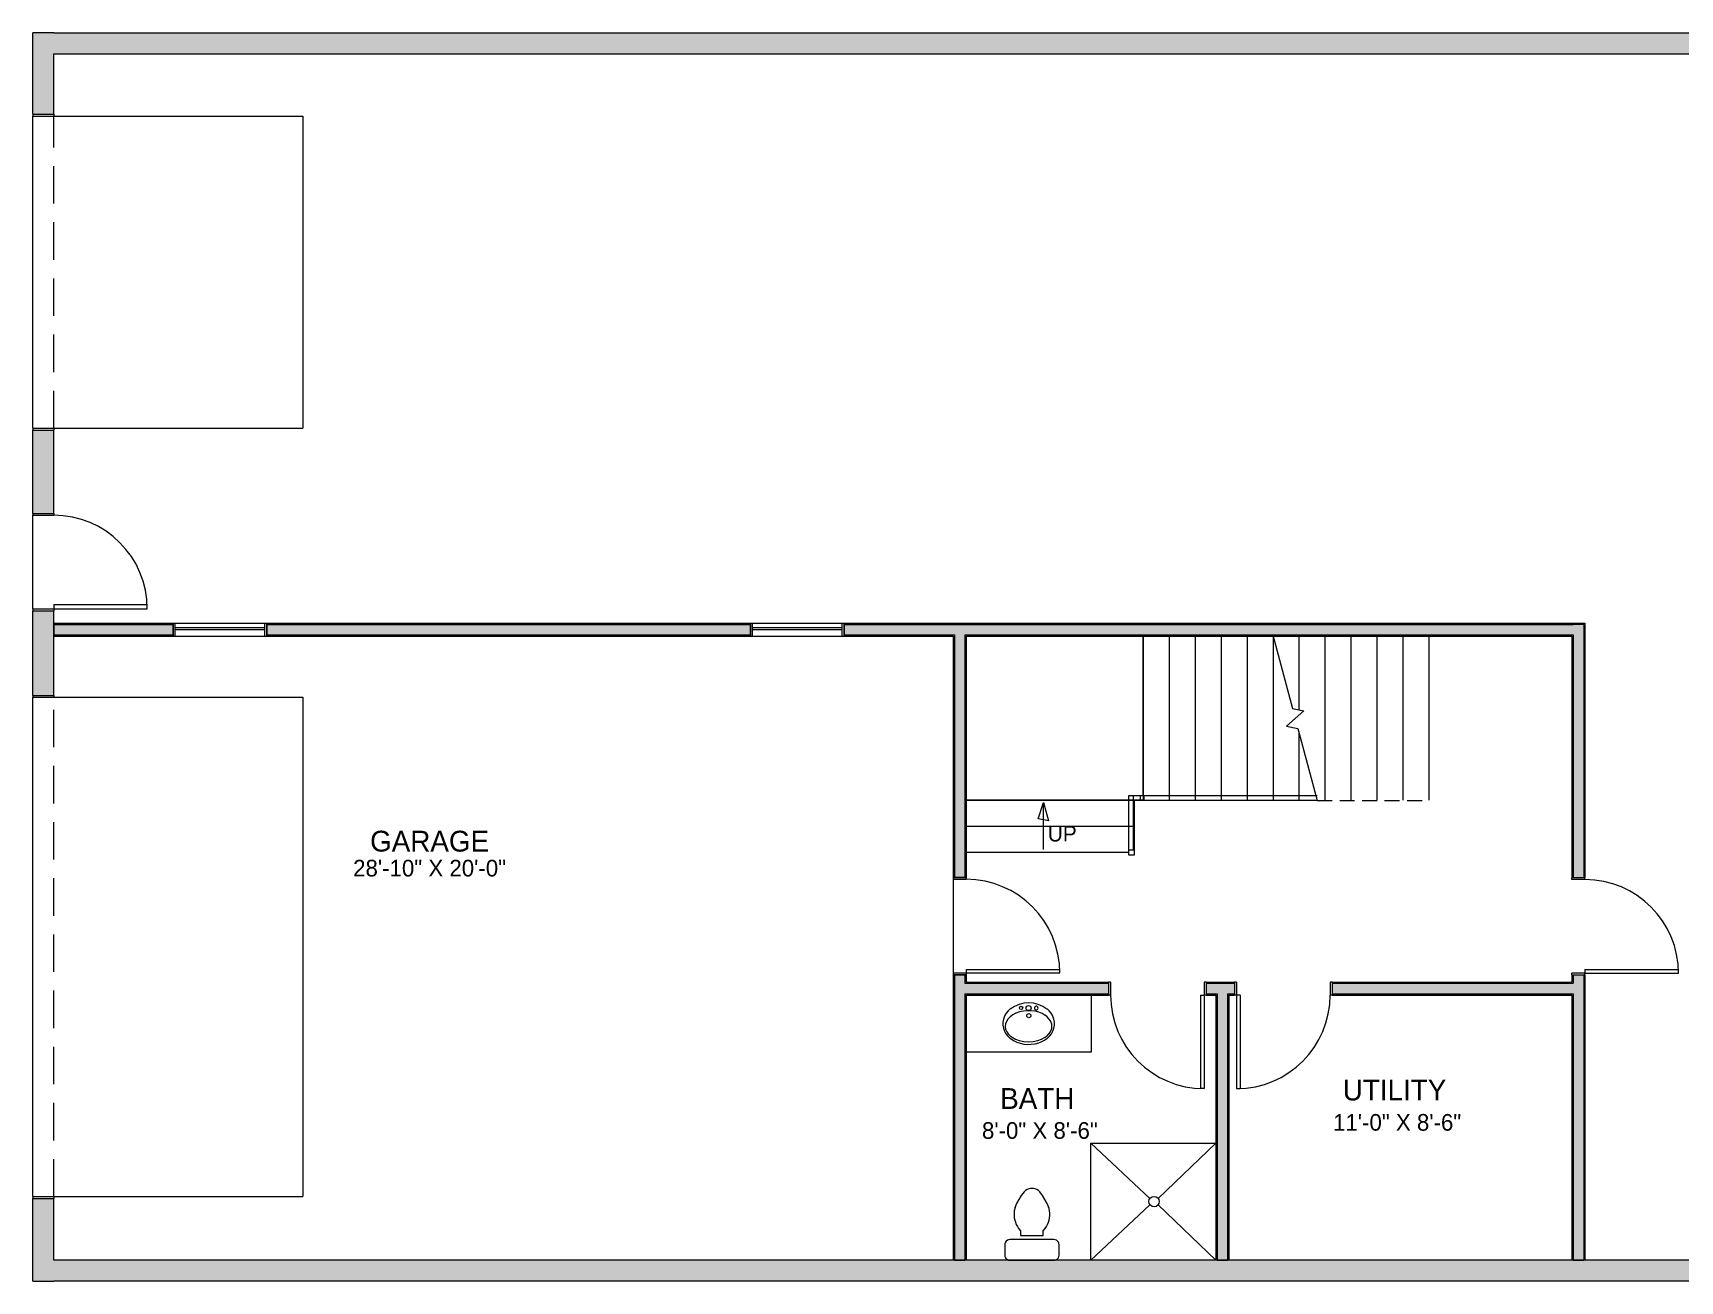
# Model space of a CAD drawing. Header units: inches. Extents: x 99 to 15695, y -7208 to 2559.
# Drawn here: x 10224 to 10858, y -4111 to -3631 of the extents above; entities that cross this region are included whole.
import ezdxf

# ---------------------------------------------------------------- set-up
doc = ezdxf.new("R2010")
doc.units = ezdxf.units.IN
doc.header["$LTSCALE"] = 96
doc.header["$MEASUREMENT"] = 0
doc.linetypes.add('Dash', pattern=[0.225, 0.15, -0.075])
for name, color, linetype, lineweight in [('Doors', 5, 'Continuous', 5), ('Room Labels', 7, 'Continuous', 18), ('Stair', 190, 'Continuous', 18), ('Stairs & Ramps', 7, 'Continuous', 13), ('Walls_  Normal', 6, 'Continuous', 13), ('Windows', 5, 'Continuous', 5)]:
    doc.layers.add(name, color=color, linetype=linetype, lineweight=lineweight)
for name, color, linetype, lineweight, true_color in [('Furniture', 7, 'Continuous', 5, 0x994d00), ('Hatch', 7, 'Continuous', 0, 0x919191), ('Stairs & Ramps_ Up_Down Arrows', 7, 'Continuous', 13, 0x000080)]:
    doc.layers.add(name, color=color, linetype=linetype, lineweight=lineweight, true_color=true_color)
doc.styles.get("Standard").update_dxf_attribs({"font": 'arial.ttf'})

# ---------------------------------------------------------------- blocks, each defined once
blk = doc.blocks.new('Sink')
at = {"layer": 'Furniture'}
for points in [[(-13.17, 6.37), (-13.92, 5.04), (-14.45, 3.6)], [(-11.15, 8.4), (-11.89, 7.81), (-12.59, 7.12), (-13.23, 6.37)], [(-2.29, 7.07), (-3.09, 7.92), (-4, 8.67), (-5.01, 9.25)], [(-14.51, 3.6), (-14.88, 1.84), (-14.99, 0.03), (-14.88, -1.79), (-14.51, -3.55)], [(-15.31, -3.92), (-14.88, -5.04), (-14.29, -6.05), (-13.6, -7.07)], [(-14.45, -3.55), (-13.92, -4.99), (-13.17, -6.32)], [(-13.23, -6.32), (-12.59, -7.07), (-11.89, -7.76), (-11.15, -8.35)], [(-11.09, -8.35), (-10.45, -8.67), (-9.71, -8.88), (-8.96, -8.93), (-8.21, -8.88), (-7.47, -8.67), (-6.83, -8.35), (-6.08, -7.76), (-5.39, -7.07), (-4.75, -6.32)], [(-5.01, -9.25), (-4, -8.67), (-3.09, -7.92), (-2.29, -7.07)]]:
    blk.add_lwpolyline(points, dxfattribs=at)
blk.add_lwpolyline([(-1.97, -2.27), (-2.29, -2.32), (-2.51, -2.53), (-2.67, -2.8), (-2.67, -3.12), (-2.51, -3.39), (-2.29, -3.6), (-1.97, -3.65), (-1.65, -3.6), (-1.44, -3.39), (-1.28, -3.12), (-1.28, -2.8), (-1.44, -2.53), (-1.65, -2.32)], close=True, dxfattribs=at)
for centre, radius in [((-4.91, -0.08), 0.798), ((-1.98, 0.02), 0.969), ((-1.91, 2.91), 0.637)]:
    blk.add_circle(centre, radius, dxfattribs=at)
for centre, radius, start, end in [((-4.36, 0.03), 11.61, 142.67613, 199.5796), ((-8.03, 2.92), 6.99, 64.96534, 143.60901), ((-11.81, 0), 11.81, 323.25944, 36.74056), ((-8.03, -2.96), 6.96, 216.19077, 295.23489)]:
    blk.add_arc(centre, radius, start, end, dxfattribs=at)
blk.add_ellipse((-8.86, 0.17), major_axis=(-0.18, 8.84), ratio=0.664092, start_param=3.873962, end_param=6.643025, dxfattribs=at)
blk = doc.blocks.new('Toilet')
at = {"layer": 'Furniture'}
for points in [[(-19.04, 6.77), (-19.92, 6.62), (-21.87, 5.87), (-23.41, 5.01), (-24.91, 4.11), (-26.29, 3.04), (-26.83, 2.51)], [(0, 8.48), (-0.05, 9.01), (-0.27, 9.49), (-0.59, 9.87), (-0.96, 10.19), (-1.44, 10.4), (-1.97, 10.45), (-5.97, 10.45), (-6.51, 10.4), (-6.93, 10.19), (-7.36, 9.87), (-7.68, 9.49), (-7.89, 9.01), (-7.95, 8.48), (-7.95, -8.48), (-7.89, -9.01), (-7.68, -9.44), (-7.36, -9.87), (-6.93, -10.19), (-6.4, -10.45), (-1.98, -10.45), (-1.44, -10.4), (-0.96, -10.19), (-0.59, -9.87), (-0.27, -9.44), (-0.05, -9.01), (0, -8.47), (0, 8.47)], [(-12.21, -5.12), (-11.25, -4.37), (-9.49, -4.37), (-9.49, 4.37), (-11.25, 4.37), (-12.21, 5.12)], [(-26.83, -2.51), (-26.29, -3.04), (-24.91, -4.11), (-23.41, -5.01), (-21.87, -5.87), (-20.21, -6.51)], [(-20.24, -6.5), (-19.04, -6.77)]]:
    blk.add_lwpolyline(points, dxfattribs=at)
for points in [[(-12.21, 5.12), (-14.11, 6.5), (-16.71, 7.16), (-19.04, 6.77)], [(-26.83, 2.51), (-27.92, 0.68), (-27.92, -0.68), (-26.83, -2.51)], [(-19.04, -6.77), (-16.71, -7.16), (-14.11, -6.5), (-12.21, -5.12)]]:
    blk.add_open_spline(points, degree=3, dxfattribs=at)

msp = doc.modelspace()

# ---------------------------------------------------------------- linework, layer by layer
at = {"layer": 'Doors', "transparency": 33554687}
for p, q in [((10224, -3662.25), (10224, -3663)), ((10224, -3662.25), (10232, -3662.25)), ((10224, -3663), (10232, -3663)), ((10232, -3662.25), (10232, -3663)), ((10224, -3783), (10224, -3783.75)), ((10224, -3783), (10232, -3783)), ((10224, -3783.75), (10232, -3783.75)), ((10232, -3783), (10232, -3783.75)), ((10224, -3815.75), (10224, -3816.5)), ((10224, -3815.75), (10232, -3815.75)), ((10224, -3816.5), (10232, -3816.5)), ((10224, -3852.5), (10224, -3816.5)), ((10232, -3815.75), (10232, -3816.5)), ((10232, -3850.75), (10268, -3850.75)), ((10232, -3850.75), (10232, -3852.5)), ((10268, -3852.5), (10268, -3850.75)), ((10224, -3852.5), (10224, -3853.25)), ((10224, -3852.5), (10232, -3852.5)), ((10224, -3853.25), (10232, -3853.25)), ((10232, -3852.5), (10232, -3853.25)), ((10232, -3852.5), (10268, -3852.5)), ((10224, -3885.75), (10224, -3886.5)), ((10224, -3885.75), (10232, -3885.75)), ((10224, -3886.5), (10232, -3886.5)), ((10232, -3885.75), (10232, -3886.5)), ((10578, -3955.75), (10578, -3956.5)), ((10578, -3955.75), (10583, -3955.75)), ((10578, -3956.5), (10583, -3956.5)), ((10578, -3956.5), (10578, -3992.5)), ((10583, -3955.75), (10583, -3956.5)), ((10816, -3956.62), (10816, -3955.87)), ((10821, -3955.87), (10816, -3955.87)), ((10821, -3956.62), (10816, -3956.62)), ((10821, -3956.62), (10821, -3955.87)), ((10583, -3991.13), (10619, -3991.13)), ((10583, -3991.13), (10583, -3992.5)), ((10619, -3992.5), (10619, -3991.13)), ((10821, -3991.24), (10857, -3991.24)), ((10821, -3991.24), (10821, -3992.62)), ((10857, -3992.62), (10857, -3991.24)), ((10578, -3992.5), (10578, -3993.25)), ((10578, -3992.5), (10583, -3992.5)), ((10578, -3993.25), (10583, -3993.25)), ((10583, -3992.5), (10583, -3993.25)), ((10583, -3992.5), (10619, -3992.5)), ((10638.5, -3996), (10637.75, -3996)), ((10637.75, -3996), (10637.75, -4001)), ((10638.5, -3996), (10638.5, -4001)), ((10675.25, -3996), (10674.5, -3996)), ((10674.5, -3996), (10674.5, -4001)), ((10675.25, -3996), (10675.25, -4001)), ((10687, -3996), (10686.25, -3996)), ((10686.25, -3996), (10686.25, -4001)), ((10687, -3996), (10687, -4001)), ((10723.75, -3996), (10723, -3996)), ((10723, -3996), (10723, -4001)), ((10723.75, -3996), (10723.75, -4001)), ((10816, -3993.37), (10816, -3992.62)), ((10821, -3992.62), (10816, -3992.62)), ((10821, -3993.37), (10816, -3993.37)), ((10821, -3993.37), (10821, -3992.62)), ((10821, -3992.62), (10857, -3992.62)), ((10638.5, -4001), (10637.75, -4001)), ((10673.13, -4001), (10673.13, -4037)), ((10673.13, -4001), (10674.5, -4001)), ((10675.25, -4001), (10674.5, -4001)), ((10674.5, -4001), (10674.5, -4037)), ((10687, -4001), (10686.25, -4001)), ((10687, -4001), (10687, -4037)), ((10688.38, -4001), (10687, -4001)), ((10688.38, -4001), (10688.38, -4037)), ((10723.75, -4001), (10723, -4001)), ((10674.5, -4037), (10673.13, -4037)), ((10687, -4037), (10688.38, -4037)), ((10224, -4078.5), (10224, -4079.25)), ((10224, -4078.5), (10232, -4078.5)), ((10224, -4079.25), (10232, -4079.25)), ((10232, -4078.5), (10232, -4079.25))]:
    msp.add_line(p, q, dxfattribs=at)
at = {"layer": 'Doors', "linetype": 'Continuous', "transparency": 33554687}
for p, q in [((10224, -3783), (10224, -3663)), ((10224, -4078.5), (10224, -3886.5))]:
    msp.add_line(p, q, dxfattribs=at)
at = {"layer": 'Doors', "linetype": 'Dash', "transparency": 33554687}
for p, q in [((10232, -3783), (10232, -3663)), ((10232, -4078.5), (10232, -3886.5))]:
    msp.add_line(p, q, dxfattribs=at)
at = {"layer": 'Doors', "linetype": 'Dash', "ltscale": 0.015, "transparency": 33554687}
for p, q in [((10232, -3663), (10328, -3663)), ((10328, -3783), (10328, -3663)), ((10232, -3783), (10328, -3783)), ((10232, -3886.5), (10328, -3886.5)), ((10328, -4078.5), (10328, -3886.5)), ((10232, -4078.5), (10328, -4078.5))]:
    msp.add_line(p, q, dxfattribs=at)
at = {"layer": 'Doors', "transparency": 33554687}
for centre, start, end in [((10232, -3852.5), 0, 90), ((10583, -3992.5), 0, 90), ((10821, -3992.62), 0, 90), ((10674.5, -4001), 180, 270), ((10687, -4001), 270, 0)]:
    msp.add_arc(centre, 36, start, end, dxfattribs=at)
at = {"layer": 'Furniture'}
msp.add_lwpolyline([(10631, -4001), (10631, -4023.03), (10583, -4023.03), (10583, -4001)], dxfattribs=at)
at = {"layer": 'Furniture', "transparency": 33554687}
msp.add_lwpolyline([(10679, -4057.99), (10679, -4103), (10630.98, -4103), (10630.98, -4057.99)], close=True, dxfattribs=at)
for points in [[(10630.98, -4057.99), (10653.64, -4079.27)], [(10679, -4057.99), (10656.84, -4079.27)], [(10653.64, -4081.72), (10630.98, -4103)], [(10656.84, -4081.72), (10679, -4103)]]:
    msp.add_lwpolyline(points, dxfattribs=at)
msp.add_circle((10655.25, -4080.46), 1.99, dxfattribs=at)
at = {"layer": 'Hatch', "transparency": 33554687}
for points in [[(10224, -3662.25), (10224, -3631), (10232, -3662.25), (10232, -3631)], [(10232, -3631), (11416, -3631), (10232, -3639), (11416, -3639)], [(10224, -3815.75), (10224, -3783.75), (10232, -3815.75), (10232, -3783.75)], [(10224, -3885.75), (10224, -3853.25), (10232, -3885.75), (10232, -3853.25)], [(10232, -3858.5), (10278, -3858.5), (10232, -3862.5), (10278, -3862.5)], [(10314, -3858.5), (10500, -3858.5), (10314, -3862.5), (10500, -3862.5)], [(10536, -3858.5), (10816.5, -3858.5), (10536, -3862.5), (10816.5, -3862.5)], [(10582.5, -3862.5), (10582.5, -3955.75), (10578.5, -3862.5), (10578.5, -3955.75)], [(10820.5, -3858.5), (10820.5, -3955.87), (10816.5, -3858.5), (10816.5, -3955.87)], [(10582.5, -3993.25), (10582.5, -4103), (10578.5, -3993.25), (10578.5, -4103)], [(10582.5, -3996.5), (10637.75, -3996.5), (10582.5, -4000.5), (10637.75, -4000.5)], [(10675.25, -3996.5), (10686.25, -3996.5), (10675.25, -4000.5), (10686.25, -4000.5)], [(10723.75, -3996.5), (10816.5, -3996.5), (10723.75, -4000.5), (10816.5, -4000.5)], [(10820.5, -3993.37), (10820.5, -4103), (10816.5, -3993.37), (10816.5, -4103)], [(10683.5, -4000.5), (10683.5, -4103), (10679.5, -4000.5), (10679.5, -4103)], [(10224, -4111), (10224, -4079.25), (10232, -4111), (10232, -4079.25)], [(11416, -4111), (10232, -4111), (11416, -4103), (10232, -4103)]]:
    msp.add_solid(points, dxfattribs=at)
at = {"layer": 'Stair', "ltscale": 0.4, "transparency": 33554687}
for p, q in [((10651, -3863), (10651, -3926)), ((10661, -3863), (10661, -3926)), ((10671, -3863), (10671, -3926)), ((10681, -3863), (10681, -3926)), ((10691, -3863), (10691, -3926)), ((10701, -3863), (10701, -3926)), ((10711, -3900.1), (10711, -3926)), ((10583, -3926), (10647.35, -3926)), ((10647.35, -3936), (10647.35, -3926)), ((10651, -3926), (10661, -3926)), ((10661, -3926), (10671, -3926)), ((10671, -3926), (10681, -3926)), ((10681, -3926), (10691, -3926)), ((10691, -3926), (10701, -3926)), ((10701, -3926), (10711, -3926)), ((10711, -3926), (10718.01, -3926)), ((10583, -3936), (10647.35, -3936)), ((10647.35, -3945.2), (10647.35, -3936)), ((10583, -3946), (10645.6, -3946))]:
    msp.add_line(p, q, dxfattribs=at)
at = {"layer": 'Stair', "linetype": 'Dash', "ltscale": 0.01, "transparency": 33554687}
for p, q in [((10711, -3863), (10711, -3891.27)), ((10721, -3863), (10721, -3926)), ((10731, -3863), (10731, -3926)), ((10741, -3863), (10741, -3926)), ((10751, -3863), (10751, -3926)), ((10761, -3863), (10761, -3926))]:
    msp.add_line(p, q, dxfattribs=at)
at = {"layer": 'Stair', "linetype": 'Dash', "ltscale": 0.4, "transparency": 33554687}
msp.add_line((10718.01, -3926.25), (10761, -3926.25), dxfattribs=at)
at = {"layer": 'Stair', "ltscale": 0.4, "transparency": 33554687}
for points in [[(10583, -3926), (10583, -3863), (10651, -3863), (10651, -3926)], [(10645.6, -3947.2), (10645.6, -3926), (10647.6, -3926), (10647.6, -3947.2)], [(10651.25, -3926.25), (10647.35, -3926.25), (10647.35, -3924.25), (10651.25, -3924.25)], [(10647.6, -3947.2), (10645.6, -3947.2), (10645.6, -3945.2), (10647.6, -3945.2)]]:
    msp.add_lwpolyline(points, close=True, dxfattribs=at)
for points in [[(10661, -3863), (10671, -3863), (10681, -3863), (10691, -3863), (10701, -3863), (10701.06, -3863), (10708.5, -3890.76), (10712.88, -3891.66), (10706.19, -3897.59), (10710.57, -3898.49), (10718.01, -3926.25), (10711.8, -3926.25), (10711, -3926.25), (10709.8, -3926.25), (10701, -3926.25), (10691, -3926.25), (10681, -3926.25), (10671, -3926.25), (10661, -3926.25), (10651.25, -3926.25), (10650, -3926.25), (10645.6, -3926.25), (10645.6, -3924.25), (10651, -3924.25), (10651, -3863), (10651, -3863), (10661, -3863)], [(10650, -3924.25), (10718.01, -3924.25)], [(10718.01, -3926.25), (10650, -3926.25), (10650, -3924.25)]]:
    msp.add_lwpolyline(points, dxfattribs=at)
at = {"layer": 'Stairs & Ramps', "linetype": 'Continuous', "transparency": 33554687}
for p, q in [((10661, -3863), (10651, -3863)), ((10671, -3863), (10661, -3863)), ((10681, -3863), (10671, -3863)), ((10691, -3863), (10681, -3863)), ((10701, -3863), (10691, -3863)), ((10711, -3863), (10701, -3863)), ((10718.01, -3863), (10711, -3863))]:
    msp.add_line(p, q, dxfattribs=at)
at = {"layer": 'Stairs & Ramps', "transparency": 33554687}
for p, q in [((10583, -3926), (10583, -3936)), ((10583, -3936), (10583, -3946))]:
    msp.add_line(p, q, dxfattribs=at)
at = {"layer": 'Stairs & Ramps_ Up_Down Arrows', "transparency": 33554687}
for p, q in [((10610.67, -3933.3), (10612.67, -3927)), ((10612.67, -3945), (10612.67, -3927)), ((10612.67, -3927), (10614.67, -3934)), ((10614.67, -3934), (10610.67, -3933.3))]:
    msp.add_line(p, q, dxfattribs=at)
at = {"layer": 'Walls_  Normal', "linetype": 'Continuous', "transparency": 33554687}
for p, q in [((10224, -3662.25), (10224, -3631)), ((10232, -3631), (10224, -3631)), ((10232, -3631), (11416, -3631)), ((10232, -3639), (11416, -3639)), ((10232, -3662.25), (10232, -3639)), ((10224, -3662.25), (10232, -3662.25)), ((10224, -3815.75), (10224, -3783.75)), ((10224, -3783.75), (10232, -3783.75)), ((10232, -3815.75), (10232, -3783.75)), ((10224, -3815.75), (10232, -3815.75)), ((10224, -3885.75), (10224, -3853.25)), ((10224, -3853.25), (10232, -3853.25)), ((10232, -3885.75), (10232, -3853.25)), ((10232, -3858), (10278, -3858)), ((10278, -3858), (10278, -3863)), ((10314, -3858), (10500, -3858)), ((10314, -3858), (10314, -3863)), ((10500, -3858), (10500, -3863)), ((10536, -3858), (10821, -3858)), ((10536, -3858), (10536, -3863)), ((10821, -3858), (10821, -3955.87)), ((10232, -3858.5), (10278, -3858.5)), ((10232, -3858.5), (10232, -3862.5)), ((10232, -3862.5), (10278, -3862.5)), ((10232, -3863), (10278, -3863)), ((10278, -3858.5), (10278, -3862.5)), ((10314, -3858.5), (10500, -3858.5)), ((10314, -3858.5), (10314, -3862.5)), ((10314, -3862.5), (10500, -3862.5)), ((10314, -3863), (10500, -3863)), ((10500, -3858.5), (10500, -3862.5)), ((10536, -3858.5), (10816.5, -3858.5)), ((10536, -3858.5), (10536, -3862.5)), ((10536, -3862.5), (10578.5, -3862.5)), ((10536, -3863), (10578, -3863)), ((10578, -3863), (10578, -3955.75)), ((10578.5, -3862.5), (10578.5, -3955.75)), ((10582.5, -3862.5), (10816.5, -3862.5)), ((10582.5, -3862.5), (10582.5, -3955.75)), ((10583, -3863), (10816, -3863)), ((10583, -3863), (10583, -3955.75)), ((10816, -3863), (10816, -3955.87)), ((10820.5, -3858.5), (10816.5, -3858.5)), ((10816.5, -3862.5), (10816.5, -3955.87)), ((10820.5, -3858.5), (10820.5, -3955.87)), ((10224, -3885.75), (10232, -3885.75)), ((10583, -3955.75), (10578, -3955.75)), ((10582.5, -3955.75), (10578.5, -3955.75)), ((10821, -3955.87), (10816, -3955.87)), ((10820.5, -3955.87), (10816.5, -3955.87)), ((10583, -3993.25), (10578, -3993.25)), ((10578, -3993.25), (10578, -4103)), ((10582.5, -3993.25), (10578.5, -3993.25)), ((10578.5, -3993.25), (10578.5, -4103)), ((10582.5, -3993.25), (10582.5, -3996.5)), ((10582.5, -3996.5), (10637.75, -3996.5)), ((10583, -3993.25), (10583, -3996)), ((10583, -3996), (10637.75, -3996)), ((10637.75, -3996), (10637.75, -4001)), ((10637.75, -3996.5), (10637.75, -4000.5)), ((10675.25, -3996), (10686.25, -3996)), ((10675.25, -3996), (10675.25, -4001)), ((10675.25, -3996.5), (10686.25, -3996.5)), ((10675.25, -3996.5), (10675.25, -4000.5)), ((10686.25, -3996), (10686.25, -4001)), ((10686.25, -3996.5), (10686.25, -4000.5)), ((10723.75, -3996), (10816, -3996)), ((10723.75, -3996), (10723.75, -4001)), ((10723.75, -3996.5), (10816.5, -3996.5)), ((10723.75, -3996.5), (10723.75, -4000.5)), ((10821, -3993.37), (10816, -3993.37)), ((10816, -3993.37), (10816, -3996)), ((10820.5, -3993.37), (10816.5, -3993.37)), ((10816.5, -3993.37), (10816.5, -3996.5)), ((10820.5, -3993.37), (10820.5, -4103)), ((10821, -3993.37), (10821, -4103)), ((10582.5, -4000.5), (10582.5, -4103)), ((10582.5, -4000.5), (10637.75, -4000.5)), ((10583, -4001), (10583, -4103)), ((10583, -4001), (10637.75, -4001)), ((10675.25, -4000.5), (10679.5, -4000.5)), ((10675.25, -4001), (10679, -4001)), ((10679, -4001), (10679, -4103)), ((10679.5, -4000.5), (10679.5, -4103)), ((10683.5, -4000.5), (10686.25, -4000.5)), ((10683.5, -4000.5), (10683.5, -4103)), ((10684, -4001), (10686.25, -4001)), ((10684, -4001), (10684, -4103)), ((10723.75, -4000.5), (10816.5, -4000.5)), ((10723.75, -4001), (10816, -4001)), ((10816, -4001), (10816, -4103)), ((10816.5, -4000.5), (10816.5, -4103)), ((10224, -4111), (10224, -4079.25)), ((10224, -4079.25), (10232, -4079.25)), ((10232, -4103), (10232, -4079.25)), ((11416, -4103), (10232, -4103)), ((10578.5, -4103), (10582.5, -4103)), ((10679.5, -4103), (10683.5, -4103)), ((10816.5, -4103), (10820.5, -4103)), ((10224, -4111), (10232, -4111)), ((11416, -4111), (10232, -4111))]:
    msp.add_line(p, q, dxfattribs=at)
at = {"layer": 'Windows', "transparency": 33554687}
for p, q in [((10278, -3858), (10314, -3858)), ((10278, -3858), (10278.75, -3858)), ((10278, -3863), (10278, -3858)), ((10278.75, -3863), (10278.75, -3858)), ((10313.25, -3858), (10314, -3858)), ((10313.25, -3863), (10313.25, -3858)), ((10314, -3863), (10314, -3858)), ((10500, -3858), (10536, -3858)), ((10500, -3858), (10500.75, -3858)), ((10500, -3863), (10500, -3858)), ((10500.75, -3863), (10500.75, -3858)), ((10535.25, -3858), (10536, -3858)), ((10535.25, -3863), (10535.25, -3858)), ((10536, -3863), (10536, -3858)), ((10278, -3863), (10314, -3863)), ((10278, -3863), (10278.75, -3863)), ((10278.75, -3859.6), (10313.25, -3859.6)), ((10278.75, -3860.4), (10313.25, -3860.4)), ((10313.25, -3863), (10314, -3863)), ((10500, -3863), (10536, -3863)), ((10500, -3863), (10500.75, -3863)), ((10500.75, -3859.6), (10535.25, -3859.6)), ((10500.75, -3860.4), (10535.25, -3860.4)), ((10535.25, -3863), (10536, -3863))]:
    msp.add_line(p, q, dxfattribs=at)

# ---------------------------------------------------------------- block references
at = {"layer": 'Doors'}
for name, p, rotation in [('Sink', (10607, -4004.04), 90), ('Toilet', (10608.26, -4103), 270)]:
    msp.add_blockref(name, p, dxfattribs=dict(at, rotation=rotation))

# ---------------------------------------------------------------- texts
at = {"layer": 'Room Labels', "transparency": 33554687, "attachment_point": 8}
for s, insert, char_height, width in [('\\fChief Blueprint|b0|i0|c0|p0;GARAGE\\P', (10376.58, -3945.94), 8, 47.84), ('\\fChief Blueprint|b0|i0|c0|p0;28\'-10" X 20\'-0"\\P', (10376.58, -3955.49), 6.4, 61.632), ('\\fChief Blueprint|b0|i0|c0|p0;UTILITY\\P', (10747.75, -4041.65), 8, 41.6), ('\\fChief Blueprint|b0|i0|c0|p0;BATH\\P', (10610.33, -4044.79), 8, 29.76), ('{\\fChief Blueprint|b0|i0|c0|p34;11\'-0" X 8\'-6"}', (10748.75, -4053.26), 6.4, 51.648), ('{\\fChief Blueprint|b0|i0|c0|p34;8\'-0" X 8\'-6"}', (10611.32, -4056.39), 6.4, 46.656)]:
    msp.add_mtext(s, dxfattribs=dict(at, insert=insert, char_height=char_height, width=width))
at = {"layer": 'Stairs & Ramps_ Up_Down Arrows', "transparency": 33554687, "insert": (10614.36, -3942.03), "char_height": 6, "width": 15.84, "attachment_point": 7}
msp.add_mtext('\\fChief Blueprint|b0|i0|c0|p0;UP', dxfattribs=at)

doc.saveas('drawing.dxf')
